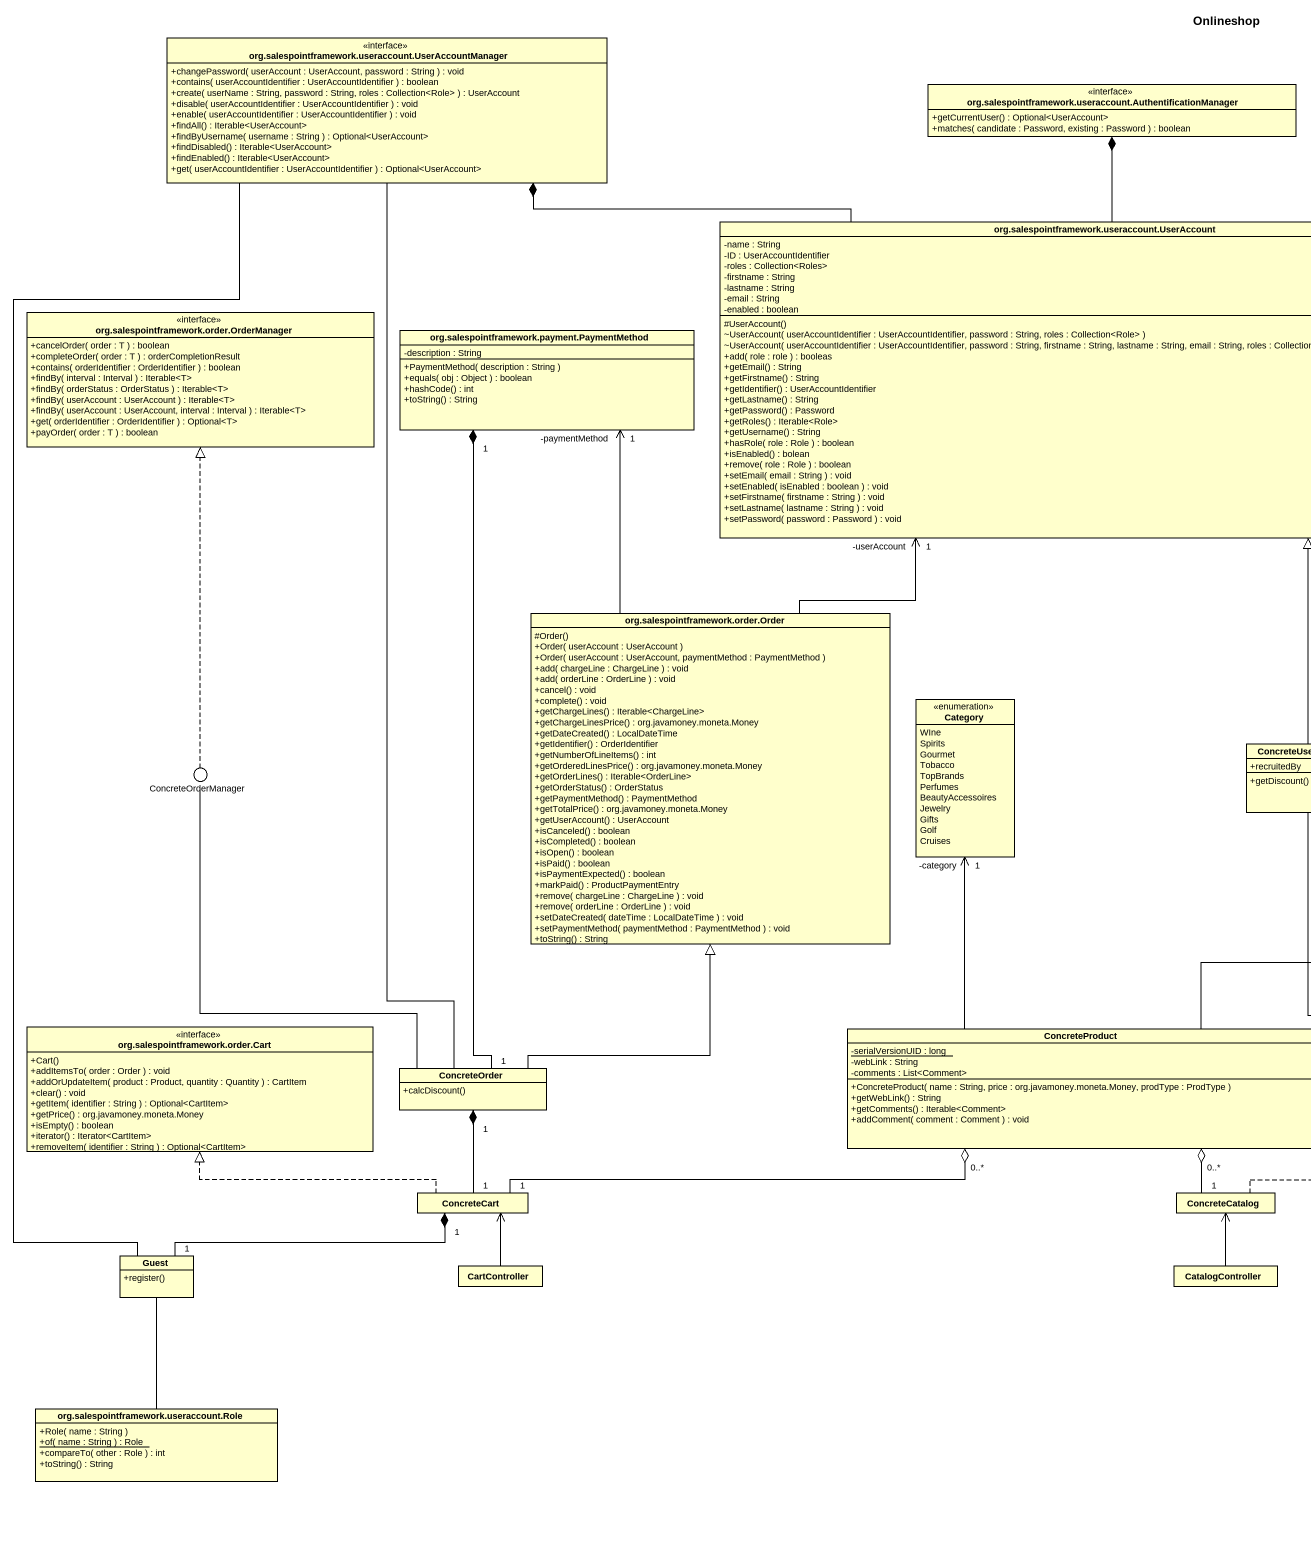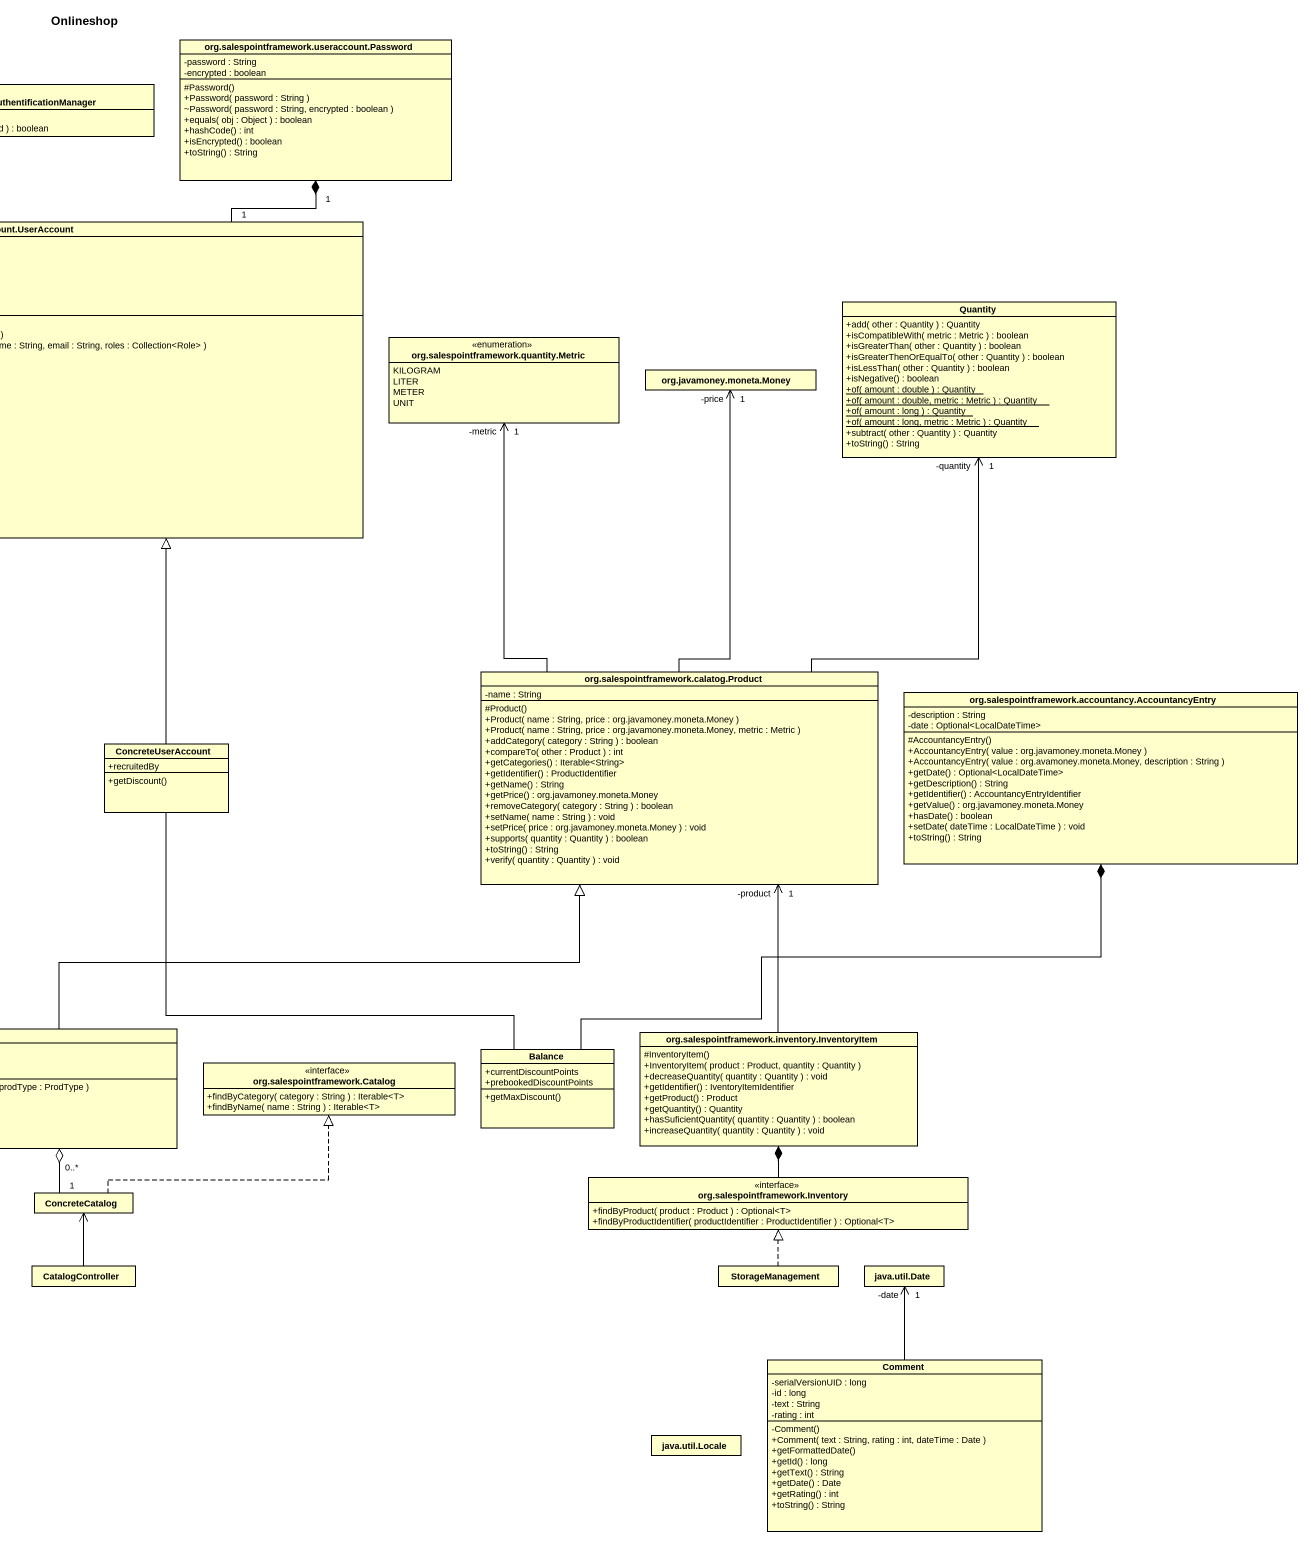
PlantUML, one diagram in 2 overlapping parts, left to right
@startuml
title Onlineshop
allowmixing
hide circle
hide empty members
skinparam classAttributeIconSize 0
interface "org.salespointframework.useraccount.UserAccountManager" as org_salespointframework {
  +changePassword( userAccount : UserAccount, password : String ) : void
  +contains( userAccountIdentifier : UserAccountIdentifier ) : boolean
  +create( userName : String, password : String, roles : Collection<Role> ) : UserAccount
  +disable( userAccountIdentifier : UserAccountIdentifier ) : void
  +enable( userAccountIdentifier : UserAccountIdentifier ) : void
  +findAll() : Iterable<UserAccount>
  +findByUsername( username : String ) : Optional<UserAccount>
  +findDisabled() : Iterable<UserAccount>
  +findEnabled() : Iterable<UserAccount>
  +get( userAccountIdentifier : UserAccountIdentifier ) : Optional<UserAccount>
}
class "org.salespointframework.useraccount.Password" as org_salespointframework_2 {
  -password : String
  -encrypted : boolean
  #Password()
  +Password( password : String )
  ~Password( password : String, encrypted : boolean )
  +equals( obj : Object ) : boolean
  +hashCode() : int
  +isEncrypted() : boolean
  +toString() : String
}
interface "org.salespointframework.useraccount.AuthentificationManager" as org_salespointframework_3 {
  +getCurrentUser() : Optional<UserAccount>
  +matches( candidate : Password, existing : Password ) : boolean
}
class "org.salespointframework.useraccount.UserAccount" as org_salespointframework_4 {
  -name : String
  -ID : UserAccountIdentifier
  -roles : Collection<Roles>
  -firstname : String
  -lastname : String
  -email : String
  -enabled : boolean
  #UserAccount()
  ~UserAccount( userAccountIdentifier : UserAccountIdentifier, password : String, roles : Collection<Role> )
  ~UserAccount( userAccountIdentifier : UserAccountIdentifier, password : String, firstname : String, lastname : String, email : String, roles : Collection<Role> )
  +add( role : role ) : booleas
  +getEmail() : String
  +getFirstname() : String
  +getIdentifier() : UserAccountIdentifier
  +getLastname() : String
  +getPassword() : Password
  +getRoles() : Iterable<Role>
  +getUsername() : String
  +hasRole( role : Role ) : boolean
  +isEnabled() : bolean
  +remove( role : Role ) : boolean
  +setEmail( email : String ) : void
  +setEnabled( isEnabled : boolean ) : void
  +setFirstname( firstname : String ) : void
  +setLastname( lastname : String ) : void
  +setPassword( password : Password ) : void
}
interface "org.salespointframework.order.OrderManager" as org_salespointframework_5 {
  +cancelOrder( order : T ) : boolean
  +completeOrder( order : T ) : orderCompletionResult
  +contains( orderIdentifier : OrderIdentifier ) : boolean
  +findBy( interval : Interval ) : Iterable<T>
  +findBy( orderStatus : OrderStatus ) : Iterable<T>
  +findBy( userAccount : UserAccount ) : Iterable<T>
  +findBy( userAccount : UserAccount, interval : Interval ) : Iterable<T>
  +get( orderIdentifier : OrderIdentifier ) : Optional<T>
  +payOrder( order : T ) : boolean
}
class Quantity {
  +add( other : Quantity ) : Quantity
  +isCompatibleWith( metric : Metric ) : boolean
  +isGreaterThan( other : Quantity ) : boolean
  +isGreaterThenOrEqualTo( other : Quantity ) : boolean
  +isLessThan( other : Quantity ) : boolean
  +isNegative() : boolean
  {static} +of( amount : double ) : Quantity
  {static} +of( amount : double, metric : Metric ) : Quantity
  {static} +of( amount : long ) : Quantity
  {static} +of( amount : long, metric : Metric ) : Quantity
  +subtract( other : Quantity ) : Quantity
  +toString() : String
}
class "org.salespointframework.payment.PaymentMethod" as org_salespointframework_6 {
  -description : String
  +PaymentMethod( description : String )
  +equals( obj : Object ) : boolean
  +hashCode() : int
  +toString() : String
}
enum "org.salespointframework.quantity.Metric" as org_salespointframework_7 {
  KILOGRAM
  LITER
  METER
  UNIT
}
class "org.javamoney.moneta.Money" as org_javamoney_moneta_Money
class "org.salespointframework.order.Order" as org_salespointframework_8 {
  #Order()
  +Order( userAccount : UserAccount )
  +Order( userAccount : UserAccount, paymentMethod : PaymentMethod )
  +add( chargeLine : ChargeLine ) : void
  +add( orderLine : OrderLine ) : void
  +cancel() : void
  +complete() : void
  +getChargeLines() : Iterable<ChargeLine>
  +getChargeLinesPrice() : org.javamoney.moneta.Money
  +getDateCreated() : LocalDateTime
  +getIdentifier() : OrderIdentifier
  +getNumberOfLineItems() : int
  +getOrderedLinesPrice() : org.javamoney.moneta.Money
  +getOrderLines() : Iterable<OrderLine>
  +getOrderStatus() : OrderStatus
  +getPaymentMethod() : PaymentMethod
  +getTotalPrice() : org.javamoney.moneta.Money
  +getUserAccount() : UserAccount
  +isCanceled() : boolean
  +isCompleted() : boolean
  +isOpen() : boolean
  +isPaid() : boolean
  +isPaymentExpected() : boolean
  +markPaid() : ProductPaymentEntry
  +remove( chargeLine : ChargeLine ) : void
  +remove( orderLine : OrderLine ) : void
  +setDateCreated( dateTime : LocalDateTime ) : void
  +setPaymentMethod( paymentMethod : PaymentMethod ) : void
  +toString() : String
}
enum Category {
  WIne
  Spirits
  Gourmet
  Tobacco
  TopBrands
  Perfumes
  BeautyAccessoires
  Jewelry
  Gifts
  Golf
  Cruises
}
class "org.salespointframework.calatog.Product" as org_salespointframework_9 {
  -name : String
  #Product()
  +Product( name : String, price : org.javamoney.moneta.Money )
  +Product( name : String, price : org.javamoney.moneta.Money, metric : Metric )
  +addCategory( category : String ) : boolean
  +compareTo( other : Product ) : int
  +getCategories() : Iterable<String>
  +getIdentifier() : ProductIdentifier
  +getName() : String
  +getPrice() : org.javamoney.moneta.Money
  +removeCategory( category : String ) : boolean
  +setName( name : String ) : void
  +setPrice( price : org.javamoney.moneta.Money ) : void
  +supports( quantity : Quantity ) : boolean
  +toString() : String
  +verify( quantity : Quantity ) : void
}
class "org.salespointframework.accountancy.AccountancyEntry" as org_salespointframework_10 {
  -description : String
  -date : Optional<LocalDateTime>
  #AccountancyEntry()
  +AccountancyEntry( value : org.javamoney.moneta.Money )
  +AccountancyEntry( value : org.avamoney.moneta.Money, description : String )
  +getDate() : Optional<LocalDateTime>
  +getDescription() : String
  +getIdentifier() : AccountancyEntryIdentifier
  +getValue() : org.javamoney.moneta.Money
  +hasDate() : boolean
  +setDate( dateTime : LocalDateTime ) : void
  +toString() : String
}
class ConcreteUserAccount {
  +recruitedBy
  +getDiscount()
}
() ConcreteOrderManager
interface "org.salespointframework.order.Cart" as org_salespointframework_11 {
  +Cart()
  +addItemsTo( order : Order ) : void
  +addOrUpdateItem( product : Product, quantity : Quantity ) : CartItem
  +clear() : void
  +getItem( identifier : String ) : Optional<CartItem>
  +getPrice() : org.javamoney.moneta.Money
  +isEmpty() : boolean
  +iterator() : Iterator<CartItem>
  +removeItem( identifier : String ) : Optional<CartItem>
}
class ConcreteProduct {
  {static} -serialVersionUID : long
  -webLink : String
  -comments : List<Comment>
  +ConcreteProduct( name : String, price : org.javamoney.moneta.Money, prodType : ProdType )
  +getWebLink() : String
  +getComments() : Iterable<Comment>
  +addComment( comment : Comment ) : void
}
class Balance {
  +currentDiscountPoints
  +prebookedDiscountPoints
  +getMaxDiscount()
}
class "org.salespointframework.inventory.InventoryItem" as org_salespointframework_12 {
  #InventoryItem()
  +InventoryItem( product : Product, quantity : Quantity )
  +decreaseQuantity( quantity : Quantity ) : void
  +getIdentifier() : IventoryItemIdentifier
  +getProduct() : Product
  +getQuantity() : Quantity
  +hasSuficientQuantity( quantity : Quantity ) : boolean
  +increaseQuantity( quantity : Quantity ) : void
}
class ConcreteOrder {
  +calcDiscount()
}
interface "org.salespointframework.Catalog" as org_salespointframework_13 {
  +findByCategory( category : String ) : Iterable<T>
  +findByName( name : String ) : Iterable<T>
}
class ConcreteCart
class ConcreteCatalog
interface "org.salespointframework.Inventory" as org_salespointframework_14 {
  +findByProduct( product : Product ) : Optional<T>
  +findByProductIdentifier( productIdentifier : ProductIdentifier ) : Optional<T>
}
class Guest {
  +register()
}
class CartController
class CatalogController
class StorageManagement
class "java.util.Date" as java_util_Date
class Comment {
  -serialVersionUID : long
  -id : long
  -text : String
  -rating : int
  -Comment()
  +Comment( text : String, rating : int, dateTime : Date )
  +getFormattedDate()
  +getId() : long
  +getText() : String
  +getDate() : Date
  +getRating() : int
  +toString() : String
}
class "org.salespointframework.useraccount.Role" as org_salespointframework_15 {
  +Role( name : String )
  {static} +of( name : String ) : Role
  +compareTo( other : Role ) : int
  +toString() : String
}
class "java.util.Locale" as java_util_Locale
org_salespointframework *-right- org_salespointframework_4
org_salespointframework_2 "1" *-- "1" org_salespointframework_4
org_salespointframework_3 *-- org_salespointframework_4
org_salespointframework_6 "1" *-- "1" ConcreteOrder
org_salespointframework_8 -up-> "-userAccount\n1" org_salespointframework_4
org_salespointframework_8 -up-> "-paymentMethod\n1" org_salespointframework_6
org_salespointframework_9 -up-> "-quantity\n1" Quantity
org_salespointframework_9 -up-> "-metric\n1" org_salespointframework_7
org_salespointframework_9 -up-> "-price\n1" org_javamoney_moneta_Money
org_salespointframework_10 *-left- Balance
ConcreteUserAccount -up-|> org_salespointframework_4
ConcreteOrderManager .up.|> org_salespointframework_5
ConcreteProduct -up-> "-category\n1" Category
ConcreteProduct -right-|> org_salespointframework_9
ConcreteProduct "0..*" o-left- "1" ConcreteCart
ConcreteProduct "0..*" o-- "1" ConcreteCatalog
Balance -up- ConcreteUserAccount
org_salespointframework_12 -up-> "-product\n1" org_salespointframework_9
org_salespointframework_12 *-- org_salespointframework_14
ConcreteOrder -up- org_salespointframework
ConcreteOrder -up-|> org_salespointframework_8
ConcreteOrder -up- ConcreteOrderManager
ConcreteOrder "1" *-- "1" ConcreteCart
ConcreteCart .left.|> org_salespointframework_11
ConcreteCart "1" *-left- "1" Guest
ConcreteCatalog .right.|> org_salespointframework_13
Guest -up- org_salespointframework
CartController -up-> ConcreteCart
CatalogController -up-> ConcreteCatalog
StorageManagement .up.|> org_salespointframework_14
Comment -up-> "-date\n1" java_util_Date
org_salespointframework_15 -up- Guest
@enduml
